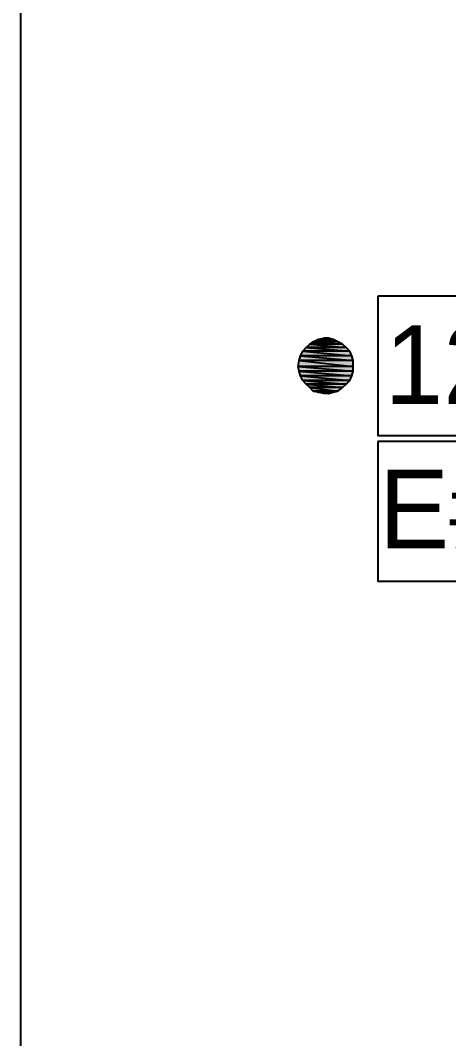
# Model space of a CAD drawing. Header units: metres. Extents: x 2.9 to 42.8, y 1.7 to 28.7.
# Drawn here: x 16.544 to 17.188, y 7.188 to 8.719 of the extents above; entities that cross this region are included whole.
import ezdxf

# ---------------------------------------------------------------- set-up
doc = ezdxf.new("R2010")
doc.units = ezdxf.units.M
for name, color, linetype in [('CIAN', 4, 'Continuous'), ('RELLENO_ROJO', 1, 'Continuous'), ('ROJO', 1, 'Continuous'), ('TEXTO', 7, 'Continuous')]:
    doc.layers.add(name, color=color, linetype=linetype)

msp = doc.modelspace()

# ---------------------------------------------------------------- hatches: boundary and pattern name
at = {"layer": 'RELLENO_ROJO'}
h = msp.add_hatch(color=256, dxfattribs=at)
h.dxf.hatch_style = 1
h.paths.add_polyline_path([(17.0145, 8.2391), (16.9915, 8.2391), (17.0215, 8.2356), (17.0145, 8.2391)])
h.paths.add_polyline_path([(16.9915, 8.2391), (17.0215, 8.2356), (16.9845, 8.2356), (16.9915, 8.2391)])
h = msp.add_hatch(color=256, dxfattribs=at)
h.dxf.hatch_style = 1
h.paths.add_polyline_path([(17.0074, 8.2409), (17.0004, 8.2409), (17.0145, 8.2391), (17.0074, 8.2409)])
h.paths.add_polyline_path([(17.0004, 8.2409), (17.0145, 8.2391), (16.9915, 8.2391), (17.0004, 8.2409)])
h = msp.add_hatch(color=256, dxfattribs=at)
h.dxf.hatch_style = 1
h.paths.add_polyline_path([(17.0339, 8.2268), (16.9739, 8.2268), (17.0392, 8.2215), (17.0339, 8.2268)])
h.paths.add_polyline_path([(16.9739, 8.2268), (17.0392, 8.2215), (16.9686, 8.2215), (16.9739, 8.2268)])
h = msp.add_hatch(color=256, dxfattribs=at)
h.dxf.hatch_style = 1
h.paths.add_polyline_path([(17.0286, 8.2321), (16.9792, 8.2321), (17.0339, 8.2268), (17.0286, 8.2321)])
h.paths.add_polyline_path([(16.9792, 8.2321), (17.0339, 8.2268), (16.9739, 8.2268), (16.9792, 8.2321)])
h = msp.add_hatch(color=256, dxfattribs=at)
h.dxf.hatch_style = 1
h.paths.add_polyline_path([(17.0215, 8.2356), (16.9845, 8.2356), (17.0286, 8.2321), (17.0215, 8.2356)])
h.paths.add_polyline_path([(16.9845, 8.2356), (17.0286, 8.2321), (16.9792, 8.2321), (16.9845, 8.2356)])
h = msp.add_hatch(color=256, dxfattribs=at)
h.dxf.hatch_style = 1
h.paths.add_polyline_path([(17.0445, 8.2074), (16.9633, 8.2074), (17.0445, 8.1986), (17.0445, 8.2074)])
h.paths.add_polyline_path([(16.9633, 8.2074), (17.0445, 8.1986), (16.9616, 8.1986), (16.9633, 8.2074)])
h = msp.add_hatch(color=256, dxfattribs=at)
h.dxf.hatch_style = 1
h.paths.add_polyline_path([(17.0427, 8.2144), (16.9651, 8.2144), (17.0445, 8.2074), (17.0427, 8.2144)])
h.paths.add_polyline_path([(16.9651, 8.2144), (17.0445, 8.2074), (16.9633, 8.2074), (16.9651, 8.2144)])
h = msp.add_hatch(color=256, dxfattribs=at)
h.dxf.hatch_style = 1
h.paths.add_polyline_path([(17.0392, 8.2215), (16.9686, 8.2215), (17.0427, 8.2144), (17.0392, 8.2215)])
h.paths.add_polyline_path([(16.9686, 8.2215), (17.0427, 8.2144), (16.9651, 8.2144), (16.9686, 8.2215)])
h = msp.add_hatch(color=256, dxfattribs=at)
h.dxf.hatch_style = 1
h.paths.add_polyline_path([(17.0445, 8.1986), (16.9616, 8.1986), (17.0445, 8.1915), (17.0445, 8.1986)])
h.paths.add_polyline_path([(16.9616, 8.1986), (17.0445, 8.1915), (16.9633, 8.1915), (16.9616, 8.1986)])
h = msp.add_hatch(color=256, dxfattribs=at)
h.dxf.hatch_style = 1
h.paths.add_polyline_path([(17.0445, 8.1915), (16.9633, 8.1915), (17.0427, 8.1844), (17.0445, 8.1915)])
h.paths.add_polyline_path([(16.9633, 8.1915), (17.0427, 8.1844), (16.9651, 8.1844), (16.9633, 8.1915)])
h = msp.add_hatch(color=256, dxfattribs=at)
h.dxf.hatch_style = 1
h.paths.add_polyline_path([(17.0427, 8.1844), (16.9651, 8.1844), (17.0392, 8.1774), (17.0427, 8.1844)])
h.paths.add_polyline_path([(16.9651, 8.1844), (17.0392, 8.1774), (16.9686, 8.1774), (16.9651, 8.1844)])
h = msp.add_hatch(color=256, dxfattribs=at)
h.dxf.hatch_style = 1
h.paths.add_polyline_path([(17.0392, 8.1774), (16.9686, 8.1774), (17.0339, 8.1721), (17.0392, 8.1774)])
h.paths.add_polyline_path([(16.9686, 8.1774), (17.0339, 8.1721), (16.9739, 8.1721), (16.9686, 8.1774)])
h = msp.add_hatch(color=256, dxfattribs=at)
h.dxf.hatch_style = 1
h.paths.add_polyline_path([(17.0339, 8.1721), (16.9739, 8.1721), (17.0286, 8.1668), (17.0339, 8.1721)])
h.paths.add_polyline_path([(16.9739, 8.1721), (17.0286, 8.1668), (16.9792, 8.1668), (16.9739, 8.1721)])
h = msp.add_hatch(color=256, dxfattribs=at)
h.dxf.hatch_style = 1
h.paths.add_polyline_path([(17.0286, 8.1668), (16.9792, 8.1668), (17.0215, 8.1615), (17.0286, 8.1668)])
h.paths.add_polyline_path([(16.9792, 8.1668), (17.0215, 8.1615), (16.9845, 8.1615), (16.9792, 8.1668)])
h = msp.add_hatch(color=256, dxfattribs=at)
h.dxf.hatch_style = 1
h.paths.add_polyline_path([(17.0215, 8.1615), (16.9845, 8.1615), (17.0145, 8.1597), (17.0215, 8.1615)])
h.paths.add_polyline_path([(16.9845, 8.1615), (17.0145, 8.1597), (16.9915, 8.1597), (16.9845, 8.1615)])
h = msp.add_hatch(color=256, dxfattribs=at)
h.dxf.hatch_style = 1
h.paths.add_polyline_path([(17.0145, 8.1597), (16.9915, 8.1597), (17.0074, 8.158), (17.0145, 8.1597)])
h.paths.add_polyline_path([(16.9915, 8.1597), (17.0074, 8.158), (17.0004, 8.158), (16.9915, 8.1597)])

# ---------------------------------------------------------------- linework, layer by layer
at = {"layer": 'CIAN', "lineweight": -3}
msp.add_lwpolyline([(16.5435, 8.7507), (16.5435, 5.7803)], dxfattribs=at)
for points in [[(17.0815, 8.3044), (17.0815, 8.0945), (17.9582, 8.0945), (17.9582, 8.3044)], [(17.0815, 8.0857), (17.0815, 7.8758), (17.9582, 7.8758), (17.9582, 8.0857)]]:
    msp.add_lwpolyline(points, close=True, dxfattribs=at)
at = {"layer": 'ROJO', "lineweight": -3}
for points in [[(16.9915, 8.2391), (17.0215, 8.2356), (16.9845, 8.2356)], [(17.0004, 8.2409), (17.0145, 8.2391), (16.9915, 8.2391)], [(17.0145, 8.2391), (16.9915, 8.2391), (17.0215, 8.2356)], [(17.0074, 8.2409), (17.0004, 8.2409), (17.0145, 8.2391)], [(16.9739, 8.2268), (17.0392, 8.2215), (16.9686, 8.2215)], [(16.9792, 8.2321), (17.0339, 8.2268), (16.9739, 8.2268)], [(17.0339, 8.2268), (16.9739, 8.2268), (17.0392, 8.2215)], [(16.9845, 8.2356), (17.0286, 8.2321), (16.9792, 8.2321)], [(17.0286, 8.2321), (16.9792, 8.2321), (17.0339, 8.2268)], [(17.0215, 8.2356), (16.9845, 8.2356), (17.0286, 8.2321)], [(16.9633, 8.2074), (17.0445, 8.1986), (16.9616, 8.1986)], [(16.9651, 8.2144), (17.0445, 8.2074), (16.9633, 8.2074)], [(17.0445, 8.2074), (16.9633, 8.2074), (17.0445, 8.1986)], [(16.9686, 8.2215), (17.0427, 8.2144), (16.9651, 8.2144)], [(17.0427, 8.2144), (16.9651, 8.2144), (17.0445, 8.2074)], [(17.0392, 8.2215), (16.9686, 8.2215), (17.0427, 8.2144)], [(17.0445, 8.1986), (16.9616, 8.1986), (17.0445, 8.1915)], [(16.9616, 8.1986), (17.0445, 8.1915), (16.9633, 8.1915)], [(17.0445, 8.1915), (16.9633, 8.1915), (17.0427, 8.1844)], [(16.9633, 8.1915), (17.0427, 8.1844), (16.9651, 8.1844)], [(17.0427, 8.1844), (16.9651, 8.1844), (17.0392, 8.1774)], [(16.9651, 8.1844), (17.0392, 8.1774), (16.9686, 8.1774)], [(17.0392, 8.1774), (16.9686, 8.1774), (17.0339, 8.1721)], [(16.9686, 8.1774), (17.0339, 8.1721), (16.9739, 8.1721)], [(17.0339, 8.1721), (16.9739, 8.1721), (17.0286, 8.1668)], [(16.9739, 8.1721), (17.0286, 8.1668), (16.9792, 8.1668)], [(17.0286, 8.1668), (16.9792, 8.1668), (17.0215, 8.1615)], [(16.9792, 8.1668), (17.0215, 8.1615), (16.9845, 8.1615)], [(17.0215, 8.1615), (16.9845, 8.1615), (17.0145, 8.1597)], [(16.9845, 8.1615), (17.0145, 8.1597), (16.9915, 8.1597)], [(17.0145, 8.1597), (16.9915, 8.1597), (17.0074, 8.158)], [(16.9915, 8.1597), (17.0074, 8.158), (17.0004, 8.158)]]:
    msp.add_lwpolyline(points, close=True, dxfattribs=at)

# ---------------------------------------------------------------- texts
at = {"layer": 'TEXTO', "color": 18, "true_color": 0x000000}
for s, p in [('12V#6', (17.0921, 8.1421)), ('E#3@10cm', (17.0833, 7.9252))]:
    msp.add_text(s, height=0.1183, dxfattribs=at).set_placement(p)

doc.saveas('drawing.dxf')
